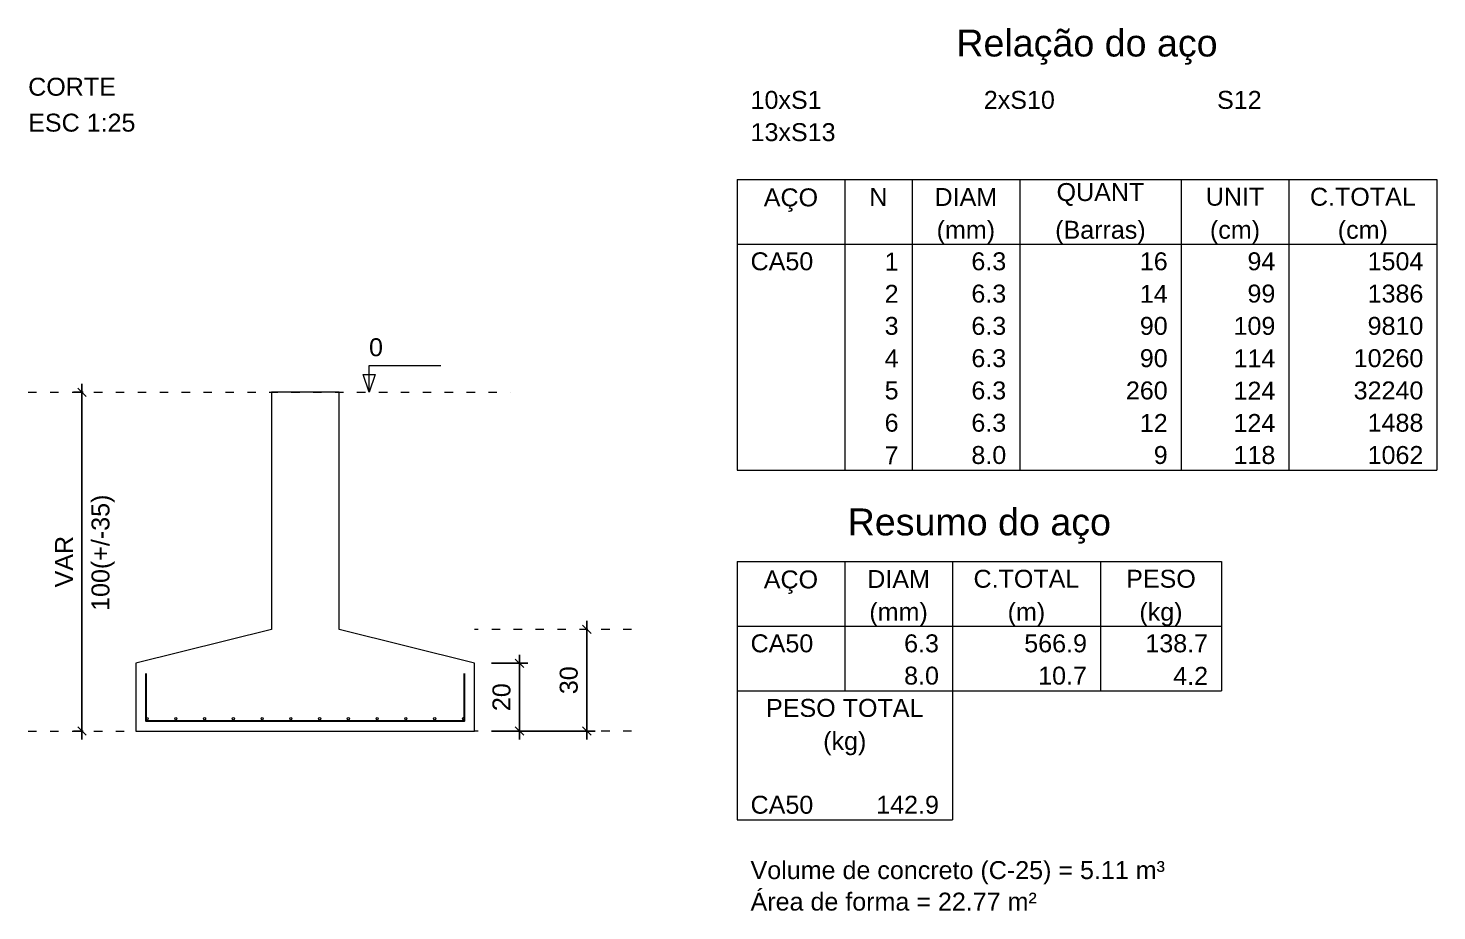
# Model space of a CAD drawing. Header units: millimetres. Extents: x 7 to 580, y -90 to 91.
# Drawn here: x 488.31 to 504.93, y 80.29 to 90.71 of the extents above; entities that cross this region are included whole.
import ezdxf

# ---------------------------------------------------------------- set-up
doc = ezdxf.new("R2010")
doc.units = ezdxf.units.MM
doc.linetypes.add('DOT2', pattern=[3.175, 0, -3.175])
for name, color, linetype, lineweight in [('DT-Armadura', 2, 'Continuous', 30), ('DT-Barras no corte', 5, 'Continuous', 5), ('DT-Cotas', 9, 'Continuous', 5), ('DT-Forma', 5, 'Continuous', 5), ('DT-Pontilhado', 9, 'DOT2', 5), ('DT-Relação do aço', 9, 'Continuous', 5), ('DT-Textos', 7, 'Continuous', 5)]:
    doc.layers.add(name, color=color, linetype=linetype, lineweight=lineweight)
doc.styles.add('Arial', font='arial.ttf')
doc.styles.get("Standard").update_dxf_attribs({"font": 'arial.ttf'})
doc.dimstyles.new('UM_25.000000', dxfattribs={"dimtxt": 0.18, "dimasz": 0.1, "dimexe": 0.1, "dimexo": 0.2, "dimgap": 0, "dimtad": 1, "dimtih": 1, "dimtoh": 1, "dimdec": 1, "dimlfac": 25, "dimzin": 0, "dimdsep": 46, "dimtxsty": 'Standard', "dimblk": 'CLOSED', "dimblk1": 'CLOSED', "dimblk2": 'CLOSED', "dimcen": 0.09, "dimdle": 0.1, "dimadec": 1, "dimazin": 2, "dimtfac": 1, "dimtdec": 4, "dimtofl": 0, "dimtmove": 0, "dimatfit": 3, "dimldrblk": 'CLOSED', "dimfxl": 1, "dimtolj": 1, "dimarcsym": 0})

# ---------------------------------------------------------------- blocks, each defined once
blk = doc.blocks.new('_OBLIQUE')
at = {"color": 0, "linetype": 'ByBlock', "lineweight": -2}
blk.add_line((-0.5, -0.5), (0.5, 0.5), dxfattribs=at)
blk = doc.blocks.new('*D198')
at = {"layer": 'Defpoints', "color": 0, "transparency": 16777216}
for p in [(489.153, 86.41), (488.941, 82.41), (489.153, 82.41)]:
    blk.add_point(p, dxfattribs=at)
at = {"layer": 'DT-Cotas', "color": 0, "lineweight": -2, "transparency": 16777216}
for p, q in [((488.941, 86.51), (488.941, 82.31)), ((488.953, 86.41), (488.841, 86.41)), ((488.953, 82.41), (488.841, 82.41))]:
    blk.add_line(p, q, dxfattribs=at)
at = {"layer": 'DT-Cotas', "color": 0, "lineweight": -2, "transparency": 16777216, "xscale": 0.1, "yscale": 0.1, "zscale": 0.1}
for p, rotation in [((488.941, 86.41), 90), ((488.941, 82.41), 270)]:
    blk.add_blockref('_OBLIQUE', p, dxfattribs=dict(at, rotation=rotation))
at = {"layer": 'DT-Cotas', "transparency": 16777216, "insert": (488.729, 84.41), "char_height": 0.2118, "attachment_point": 5, "rotation": 90, "style": 'Arial'}
blk.add_mtext('\\A1;VAR', dxfattribs=at)
blk = doc.blocks.new('*D199')
at = {"layer": 'Defpoints', "color": 0, "transparency": 16777216}
for p in [(493.576, 83.21), (493.576, 82.41), (494.106, 82.41)]:
    blk.add_point(p, dxfattribs=at)
at = {"layer": 'DT-Cotas', "color": 0, "lineweight": -2, "transparency": 16777216}
for p, q in [((493.776, 83.21), (494.206, 83.21)), ((494.106, 83.31), (494.106, 82.31)), ((493.776, 82.41), (494.206, 82.41))]:
    blk.add_line(p, q, dxfattribs=at)
at = {"layer": 'DT-Cotas', "color": 0, "lineweight": -2, "transparency": 16777216, "xscale": 0.1, "yscale": 0.1, "zscale": 0.1}
for p, rotation in [((494.106, 83.21), 90), ((494.106, 82.41), 270)]:
    blk.add_blockref('_OBLIQUE', p, dxfattribs=dict(at, rotation=rotation))
at = {"layer": 'DT-Cotas', "transparency": 16777216, "insert": (493.894, 82.81), "char_height": 0.2118, "attachment_point": 5, "rotation": 90, "style": 'Arial'}
blk.add_mtext('\\A1;20', dxfattribs=at)
blk = doc.blocks.new('*D200')
at = {"layer": 'Defpoints', "color": 0, "transparency": 16777216}
for p in [(494.9, 83.61), (493.576, 82.41), (494.9, 82.41)]:
    blk.add_point(p, dxfattribs=at)
at = {"layer": 'DT-Cotas', "color": 0, "lineweight": -2, "transparency": 16777216}
for p, q in [((494.9, 83.71), (494.9, 82.31)), ((493.776, 82.41), (495, 82.41))]:
    blk.add_line(p, q, dxfattribs=at)
at = {"layer": 'DT-Cotas', "color": 0, "lineweight": -2, "transparency": 16777216, "xscale": 0.1, "yscale": 0.1, "zscale": 0.1}
for p, rotation in [((494.9, 83.61), 90), ((494.9, 82.41), 270)]:
    blk.add_blockref('_OBLIQUE', p, dxfattribs=dict(at, rotation=rotation))
at = {"layer": 'DT-Cotas', "transparency": 16777216, "insert": (494.688, 83.01), "char_height": 0.2118, "attachment_point": 5, "rotation": 90, "style": 'Arial'}
blk.add_mtext('\\A1;30', dxfattribs=at)

msp = doc.modelspace()

# ---------------------------------------------------------------- linework, layer by layer
at = {"layer": 'DT-Armadura'}
msp.add_lwpolyline([(489.6964, 83.0898), (489.6964, 82.5298), (493.4564, 82.5298), (493.4564, 83.0898)], dxfattribs=at)
at = {"layer": 'DT-Barras no corte'}
for centre in [(489.709, 82.5564), (490.0485, 82.5564), (490.3881, 82.5564), (490.7276, 82.5564), (491.0671, 82.5564), (491.4066, 82.5564), (491.7462, 82.5564), (492.0857, 82.5564), (492.4252, 82.5564), (492.7647, 82.5564), (493.1043, 82.5564), (493.4438, 82.5564)]:
    msp.add_circle(centre, 0.0126, dxfattribs=at)
at = {"layer": 'DT-Forma'}
msp.add_lwpolyline([(491.9764, 86.4098), (491.1764, 86.4098), (491.1764, 83.6098), (491.1764, 83.6098), (489.5764, 83.2098), (489.5764, 82.4098), (493.5764, 82.4098), (493.5764, 83.2098), (491.9764, 83.6098), (491.9764, 83.6098), (491.9764, 86.4098)], close=True, dxfattribs=at)
at = {"layer": 'DT-Pontilhado', "ltscale": 0.05}
for p, q in [((488.3056, 86.4098), (494, 86.4098)), ((495.4297, 83.6098), (493.5764, 83.6098)), ((488.3056, 82.4098), (489.5764, 82.4098)), ((495.4297, 82.4098), (493.5764, 82.4098))]:
    msp.add_line(p, q, dxfattribs=at)
at = {"layer": 'DT-Relação do aço', "linetype": 'Continuous'}
for p, q in [((496.6745, 88.9219), (504.9347, 88.9219)), ((496.6745, 88.9219), (496.6745, 88.1595)), ((497.9453, 88.9219), (497.9453, 88.1595)), ((498.7396, 88.9219), (498.7396, 88.1595)), ((500.0104, 88.9219), (500.0104, 88.1595)), ((501.9166, 88.9219), (501.9166, 88.1595)), ((503.1874, 88.9219), (503.1874, 88.1595)), ((504.9347, 88.9219), (504.9347, 88.1595)), ((496.6745, 88.1595), (504.9347, 88.1595)), ((496.6745, 88.1595), (496.6745, 85.4908)), ((497.9453, 88.1595), (497.9453, 85.4908)), ((498.7396, 88.1595), (498.7396, 85.4908)), ((500.0104, 88.1595), (500.0104, 85.4908)), ((501.9166, 88.1595), (501.9166, 85.4908)), ((503.1874, 88.1595), (503.1874, 85.4908)), ((504.9347, 88.1595), (504.9347, 85.4908)), ((496.6745, 85.4908), (504.9347, 85.4908)), ((496.6745, 84.4106), (502.3931, 84.4106)), ((496.6745, 84.4106), (496.6745, 83.6481)), ((497.9453, 84.4106), (497.9453, 83.6481)), ((499.2161, 84.4106), (499.2161, 83.6481)), ((500.9635, 84.4106), (500.9635, 83.6481)), ((502.3931, 84.4106), (502.3931, 83.6481)), ((496.6745, 83.6481), (502.3931, 83.6481)), ((496.6745, 83.6481), (496.6745, 82.8856)), ((497.9453, 83.6481), (497.9453, 82.8856)), ((499.2161, 83.6481), (499.2161, 82.8856)), ((500.9635, 83.6481), (500.9635, 82.8856)), ((502.3931, 83.6481), (502.3931, 82.8856)), ((496.6745, 82.8856), (502.3931, 82.8856)), ((496.6745, 82.8856), (496.6745, 81.7419)), ((499.2161, 82.8856), (499.2161, 81.7419)), ((496.6745, 81.7419), (496.6745, 81.3607)), ((499.2161, 81.7419), (499.2161, 81.3607)), ((496.6745, 81.3607), (499.2161, 81.3607))]:
    msp.add_line(p, q, dxfattribs=at)
at = {"layer": 'DT-Textos'}
msp.add_lwpolyline([(492.3294, 86.4098), (492.3294, 86.7275), (493.1766, 86.7275)], dxfattribs=at)
msp.add_lwpolyline([(492.4, 86.6216), (492.3294, 86.4098), (492.2588, 86.6216), (492.4, 86.6216)], close=True, dxfattribs=at)

# ---------------------------------------------------------------- texts
at = {"layer": 'DT-Cotas', "insert": (489.3286, 84.5154), "char_height": 0.2118, "width": 2.5416, "attachment_point": 8, "rotation": 90.00021, "line_spacing_factor": 0.798, "style": 'Arial'}
msp.add_mtext('100(+/-35)', dxfattribs=at)
at = {"layer": 'DT-Relação do aço', "color": 7, "line_spacing_factor": 0.9, "style": 'Arial'}
for s, insert, char_height, width, attachment_point in [('Relação do aço', (500.8046, 90.2775), 0.3177, 5.33736, 8), ('10xS1', (496.8334, 89.7543), 0.2118, 1.2708, 7), ('2xS10', (499.5868, 89.7543), 0.2118, 1.2708, 7), ('S12', (502.3402, 89.7543), 0.2118, 0.76248, 7), ('13xS13', (496.8334, 89.3731), 0.2118, 1.52496, 7), ('AÇO', (497.3099, 88.5407), 0.2118, 0.76248, 8), ('N', (498.3425, 88.6106), 0.2118, 0.25416, 8), ('DIAM', (499.375, 88.6106), 0.2118, 1.01664, 8), ('QUANT', (500.9635, 88.6106), 0.2118, 1.2708, 8), ('UNIT', (502.552, 88.6106), 0.2118, 1.01664, 8), ('C.TOTAL', (504.0611, 88.6106), 0.2118, 1.77912, 8), ('(mm)', (499.375, 88.1595), 0.2118, 1.01664, 8), ('(Barras)', (500.9635, 88.1595), 0.2118, 2.03328, 8), ('(cm)', (502.552, 88.1595), 0.2118, 1.01664, 8), ('(cm)', (504.0611, 88.1595), 0.2118, 1.01664, 8), ('CA50', (496.8334, 87.8481), 0.2118, 1.01664, 7), ('1', (498.5807, 87.8481), 0.2118, 0.25416, 9), ('6.3', (499.8515, 87.8481), 0.2118, 0.76248, 9), ('16', (501.7577, 87.8481), 0.2118, 0.50832, 9), ('94', (503.0285, 87.8481), 0.2118, 0.50832, 9), ('1504', (504.7759, 87.8481), 0.2118, 1.01664, 9), ('2', (498.5807, 87.4669), 0.2118, 0.25416, 9), ('6.3', (499.8515, 87.4669), 0.2118, 0.76248, 9), ('14', (501.7577, 87.4669), 0.2118, 0.50832, 9), ('99', (503.0285, 87.4669), 0.2118, 0.50832, 9), ('1386', (504.7759, 87.4669), 0.2118, 1.01664, 9), ('3', (498.5807, 87.0856), 0.2118, 0.25416, 9), ('6.3', (499.8515, 87.0856), 0.2118, 0.76248, 9), ('90', (501.7577, 87.0856), 0.2118, 0.50832, 9), ('109', (503.0285, 87.0856), 0.2118, 0.76248, 9), ('9810', (504.7759, 87.0856), 0.2118, 1.01664, 9), ('4', (498.5807, 86.7044), 0.2118, 0.25416, 9), ('6.3', (499.8515, 86.7044), 0.2118, 0.76248, 9), ('90', (501.7577, 86.7044), 0.2118, 0.50832, 9), ('114', (503.0285, 86.7044), 0.2118, 0.76248, 9), ('10260', (504.7759, 86.7044), 0.2118, 1.2708, 9), ('5', (498.5807, 86.3231), 0.2118, 0.25416, 9), ('6.3', (499.8515, 86.3231), 0.2118, 0.76248, 9), ('260', (501.7577, 86.3231), 0.2118, 0.76248, 9), ('124', (503.0285, 86.3231), 0.2118, 0.76248, 9), ('32240', (504.7759, 86.3231), 0.2118, 1.2708, 9), ('6', (498.5807, 85.9419), 0.2118, 0.25416, 9), ('6.3', (499.8515, 85.9419), 0.2118, 0.76248, 9), ('12', (501.7577, 85.9419), 0.2118, 0.50832, 9), ('124', (503.0285, 85.9419), 0.2118, 0.76248, 9), ('1488', (504.7759, 85.9419), 0.2118, 1.01664, 9), ('7', (498.5807, 85.5607), 0.2118, 0.25416, 9), ('8.0', (499.8515, 85.5607), 0.2118, 0.76248, 9), ('9', (501.7577, 85.5607), 0.2118, 0.25416, 9), ('118', (503.0285, 85.5607), 0.2118, 0.76248, 9), ('1062', (504.7759, 85.5607), 0.2118, 1.01664, 9), ('Resumo do aço', (499.5338, 84.6224), 0.3177, 4.95612, 8), ('DIAM', (498.5807, 84.0992), 0.2118, 1.01664, 8), ('C.TOTAL', (500.0898, 84.0992), 0.2118, 1.77912, 8), ('PESO', (501.6783, 84.0992), 0.2118, 1.01664, 8), ('AÇO', (497.3099, 84.0294), 0.2118, 0.76248, 8), ('(mm)', (498.5807, 83.6481), 0.2118, 1.01664, 8), ('(m)', (500.0898, 83.6481), 0.2118, 0.76248, 8), ('(kg)', (501.6783, 83.6481), 0.2118, 1.01664, 8), ('CA50', (496.8334, 83.3368), 0.2118, 1.01664, 7), ('6.3', (499.0573, 83.3368), 0.2118, 0.76248, 9), ('566.9', (500.8046, 83.3368), 0.2118, 1.2708, 9), ('138.7', (502.2343, 83.3368), 0.2118, 1.2708, 9), ('8.0', (499.0573, 82.9555), 0.2118, 0.76248, 9), ('10.7', (500.8046, 82.9555), 0.2118, 1.01664, 9), ('4.2', (502.2343, 82.9555), 0.2118, 0.76248, 9), ('PESO TOTAL', (497.9453, 82.5743), 0.2118, 2.5416, 8), ('(kg)', (497.9453, 82.1232), 0.2118, 1.01664, 8), ('CA50', (496.8334, 81.4306), 0.2118, 1.01664, 7), ('142.9', (499.0573, 81.4306), 0.2118, 1.2708, 9), ('Volume de concreto (C-25) = 5.11 m³', (496.8334, 80.5982), 0.2118, 8.8956, 7), ('Área de forma = 22.77 m²', (496.8334, 80.2868), 0.2118, 6.09984, 7)]:
    msp.add_mtext(s, dxfattribs=dict(at, insert=insert, char_height=char_height, width=width, attachment_point=attachment_point))
at = {"layer": 'DT-Textos', "char_height": 0.2118, "attachment_point": 7, "line_spacing_factor": 0.798, "style": 'Arial'}
for s, insert, width in [('CORTE', (488.3056, 89.9093), 1.2708), ('ESC 1:25', (488.3056, 89.4853), 2.03328), ('0', (492.3296, 86.8333), 0.25416)]:
    msp.add_mtext(s, dxfattribs=dict(at, insert=insert, width=width))

# ---------------------------------------------------------------- dimensions: what is measured, and where the dimension line sits
at = {"layer": 'DT-Cotas'}
dim = msp.add_linear_dim(base=(488.941, 82.4098), p1=(489.1528, 86.4098), p2=(489.1528, 82.4098), angle=90, text='VAR', dimstyle='UM_25.000000', override={"dimtxt": 0.2118, "dimasz": 0.1, "dimexe": 0.1, "dimexo": 0.2, "dimtad": 1, "dimtih": 0, "dimtoh": 0, "dimdec": 1, "dimlfac": 25, "dimzin": 8, "dimtxsty": 'Arial', "dimblk": 'OBLIQUE', "dimblk1": 'OBLIQUE', "dimblk2": 'OBLIQUE', "dimsah": 1, "dimdle": 0.1, "dimse1": 0, "dimse2": 0, "dimclrt": 256, "dimadec": 1, "dimazin": 3, "dimtmove": 2, "dimldrblk": 'OBLIQUE'}, dxfattribs=at)
dim.commit()
dim.dimension.update_dxf_attribs({"geometry": '*D198', "text_midpoint": (488.7292, 84.4098), "dimtype": 160, "text_rotation": 90})
for base, p1, override, picture, middle in [((494.9002, 82.4098), (494.9002, 83.6098), {"dimtxt": 0.2118, "dimasz": 0.1, "dimexe": 0.1, "dimexo": 0.2, "dimtad": 1, "dimtih": 0, "dimtoh": 0, "dimdec": 1, "dimlfac": 25, "dimzin": 8, "dimtxsty": 'Arial', "dimblk": 'OBLIQUE', "dimblk1": 'OBLIQUE', "dimblk2": 'OBLIQUE', "dimsah": 1, "dimdle": 0.1, "dimse1": 1, "dimse2": 0, "dimclrt": 256, "dimadec": 1, "dimazin": 3, "dimtmove": 2, "dimldrblk": 'OBLIQUE'}, '*D200', (494.6884, 83.0098)), ((494.1059, 82.4098), (493.5764, 83.2098), {"dimtxt": 0.2118, "dimasz": 0.1, "dimexe": 0.1, "dimexo": 0.2, "dimtad": 1, "dimtih": 0, "dimtoh": 0, "dimdec": 1, "dimlfac": 25, "dimzin": 8, "dimtxsty": 'Arial', "dimblk": 'OBLIQUE', "dimblk1": 'OBLIQUE', "dimblk2": 'OBLIQUE', "dimsah": 1, "dimdle": 0.1, "dimse1": 0, "dimse2": 0, "dimclrt": 256, "dimadec": 1, "dimazin": 3, "dimtmove": 2, "dimldrblk": 'OBLIQUE'}, '*D199', (493.8941, 82.8098))]:
    dim = msp.add_linear_dim(base=base, p1=p1, p2=(493.5764, 82.4098), angle=90, dimstyle='UM_25.000000', override=override, dxfattribs=at)
    dim.commit()
    dim.dimension.update_dxf_attribs({"geometry": picture, "text_midpoint": middle, "dimtype": 160, "text_rotation": 90})

doc.saveas('drawing.dxf')
